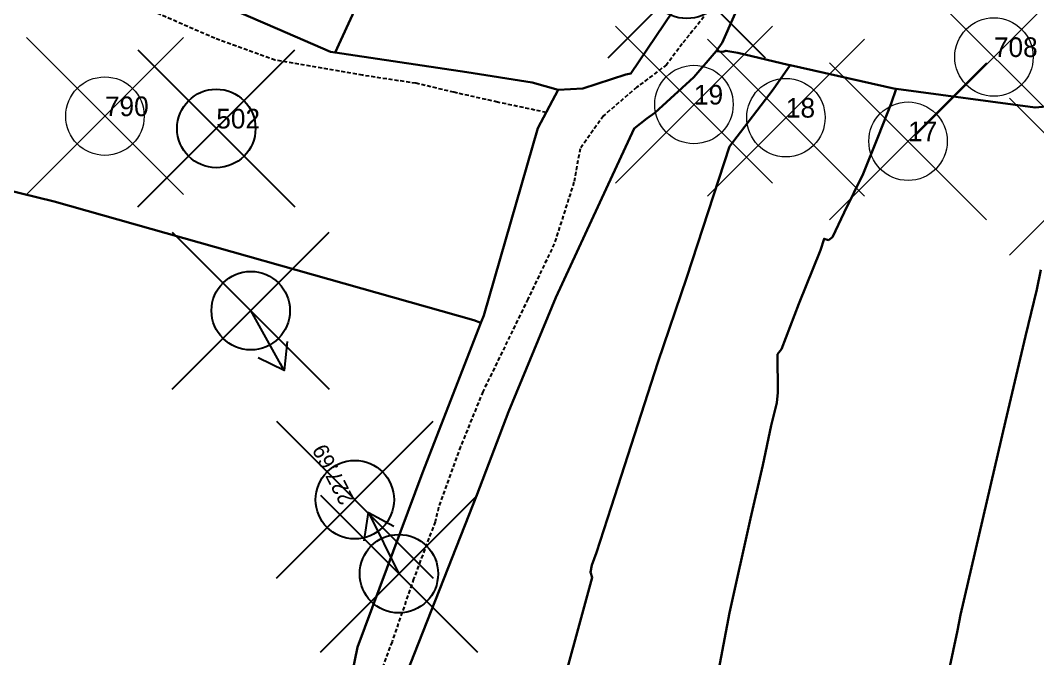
# Model space of a CAD drawing. Header units: millimetres. Extents: x -7 to 1322, y -2814 to 707.
# Drawn here: x 393.9 to 523.6, y 450.7 to 532 of the extents above; entities that cross this region are included whole.
import ezdxf

# ---------------------------------------------------------------- set-up
doc = ezdxf.new("R2010")
doc.units = ezdxf.units.MM
doc.header["$PDMODE"] = 35
doc.header["$PDSIZE"] = 10
doc.linetypes.add('ACAD_ISO02W100', pattern=[15, 12, -3])
doc.linetypes.add('DASHED', pattern=[0.75, 0.5, -0.25])
for name, color, linetype in [('Image', 7, 'Continuous'), ('Line_Road', 250, 'ACAD_ISO02W100'), ('Sym_Tree_1', 2, 'Continuous'), ('Text_Dimension_No', 1, 'Continuous'), ('Text_Survey_No_Old', 5, 'Continuous')]:
    doc.layers.add(name, color=color, linetype=linetype)
for name, color, linetype, lineweight in [('Line_Vahivat', 250, 'ACAD_ISO02W100', 25), ('Plane_Table_Station', 1, 'Continuous', 25), ('Poly_Survey_Bndry', 250, 'Continuous', 30), ('Text_Survey_No', 250, 'Continuous', 0)]:
    doc.layers.add(name, color=color, linetype=linetype, lineweight=lineweight)
doc.layers.add('Text_Chalta_No', color=5, linetype='Continuous', lineweight=0, true_color=0x0000ff)
doc.styles.get("Standard").update_dxf_attribs({"font": 'Sakal Marathi_N_Ship.TTF'})
doc.dimstyles.get("Standard").update_dxf_attribs({"dimtxt": 0.18, "dimasz": 0.18, "dimexe": 0.18, "dimexo": 0.0625, "dimgap": 0.09, "dimtad": 0, "dimtih": 1, "dimtoh": 1, "dimdec": 4, "dimzin": 0, "dimdsep": 46, "dimtxsty": 'Standard', "dimcen": 0.09, "dimadec": 0, "dimazin": 0, "dimtfac": 1, "dimtdec": 4, "dimtofl": 0, "dimtmove": 0, "dimatfit": 3, "dimfxl": 1, "dimtolj": 1, "dimtzin": 0, "dimarcsym": 0})
picture_1 = doc.add_image_def('image1.jpg', size_in_pixel=(14518, 11021))

# ---------------------------------------------------------------- blocks, each defined once
blk = doc.blocks.new('Sym_Plane_Table_Staion')
at = {"layer": 'Plane_Table_Station'}
blk.add_leader([(8.72, -0.04), (0, 0)], dimstyle='Standard', override={"dimasz": 3, "dimgap": 0.09, "dimtad": 0, "dimldrblk": 'Open90'}, dxfattribs=at)

msp = doc.modelspace()

# ---------------------------------------------------------------- linework, layer by layer
at = {"layer": 'Line_Road', "linetype": 'DASHED'}
msp.add_lwpolyline([(481.07, 532.48), (478.31, 529.07), (476.31, 526.38), (472.51, 523.51), (468.26, 519.87), (465.29, 515.68), (464.51, 511.43), (462, 503.58), (458.64, 496.54), (452.89, 484.74), (450.06, 477.76), (447.25, 470.01), (446.81, 468.17), (444.07, 460.9), (441.31, 452.89), (438.07, 444.15)], dxfattribs=at)
at = {"layer": 'Line_Vahivat', "linetype": 'DASHED'}
msp.add_lwpolyline([(460.99, 520.3), (454.76, 521.62), (449.2, 522.88), (444.35, 524.02), (437.56, 525.04), (426.4, 526.96), (418.71, 529.75), (407.3, 534.71), (396.59, 539.75), (391.45, 540.16)], dxfattribs=at)
at = {"layer": 'Plane_Table_Station'}
for p in [(423.3, 495.06), (442.19, 461.55)]:
    msp.add_point(p, dxfattribs=at)
at = {"layer": 'Poly_Survey_Bndry'}
for points in [[(437.71, 617.87), (473.14, 615.16), (468.5, 606.51), (459.76, 584.87), (451.01, 565.23), (443.14, 548.15), (440.77, 543.03), (437.71, 535.92), (434.06, 527.94), (433.49, 528.03), (426.72, 530.97), (411.76, 537.47), (406.87, 539.36), (414.08, 555.49), (420.27, 571.69), (425.29, 584.8), (429.16, 594.6), (434.17, 606.93)], [(462.51, 523.18), (459.19, 524.14), (450.87, 525.42), (435.76, 527.69), (434.06, 527.94), (437.71, 535.92), (440.77, 543.03), (443.14, 548.15), (451.01, 565.23), (459.76, 584.87), (468.5, 606.51), (473.14, 615.16), (513.33, 615.27), (509.55, 603.76), (504.2, 595.31), (496.9, 578.96), (488.06, 560.75), (484.26, 549.95), (479.18, 536.29), (471.74, 525.26), (471.12, 525.15), (465.65, 523.35)]]:
    msp.add_lwpolyline(points, close=True, dxfattribs=at)
for points in [[(434.06, 527.94), (437.71, 535.92), (440.77, 543.03), (443.14, 548.15), (451.01, 565.23), (459.76, 584.87), (468.5, 606.51), (473.14, 615.16)], [(462.51, 523.18), (465.65, 523.35), (471.12, 525.15), (471.74, 525.26), (479.18, 536.29), (484.26, 549.95), (488.06, 560.75), (496.9, 578.96), (504.2, 595.31), (509.55, 603.76), (513.33, 615.27)], [(493.45, 551.88), (492.38, 549.52), (486.53, 536.3), (483.42, 529.16), (482.64, 528.13)], [(527.52, 521.32), (523.29, 520.93), (505.58, 523.3), (505.44, 523.32), (492.07, 526.32), (491.81, 526.38), (485.39, 527.89), (483.89, 528.17), (483.48, 528.05), (482.64, 528.13), (483.42, 529.16), (486.53, 536.3), (492.38, 549.52), (493.45, 551.88), (508.59, 548.68), (540.79, 541.64)], [(389.71, 511.03), (398.22, 508.98), (451.75, 493.84), (452.64, 493.5), (453, 494.43), (459.92, 518.3), (462.51, 523.18), (459.19, 524.14), (450.87, 525.42), (435.76, 527.69), (434.06, 527.94), (433.49, 528.03), (426.72, 530.97), (411.76, 537.47), (406.87, 539.36), (394.33, 543.2), (389.59, 543.44)], [(406.87, 539.36), (411.76, 537.47), (426.72, 530.97), (433.49, 528.03), (434.06, 527.94)], [(435.12, 443.51), (436.91, 452.18), (445.19, 474.39), (452.64, 493.5), (453, 494.43), (459.92, 518.3), (462.51, 523.18), (465.65, 523.35), (471.12, 525.15), (471.74, 525.26), (479.18, 536.29)], [(486.53, 536.3), (483.42, 529.16), (482.64, 528.13), (479.8, 524.81), (474.82, 520.28), (473.81, 519.53), (472.17, 518.26), (468.62, 510.58), (462.18, 496.75), (456.15, 482.17), (452.17, 471.68), (443.1, 448.71)], [(482.64, 528.13), (479.8, 524.81), (474.82, 520.28), (473.81, 519.53), (472.17, 518.26), (468.62, 510.58), (462.18, 496.75), (456.15, 482.17), (452.17, 471.68), (443.1, 448.71), (438.8, 437.83), (439.05, 437.07), (431.75, 403.03), (428.55, 387.17), (428.01, 384.07), (422.9, 340.85), (422.85, 340.49)], [(434.06, 527.94), (435.76, 527.69), (450.87, 525.42), (459.19, 524.14), (462.51, 523.18)], [(443.1, 448.71), (452.17, 471.68), (456.15, 482.17), (462.18, 496.75), (468.62, 510.58), (472.17, 518.26), (473.81, 519.53), (474.82, 520.28), (479.8, 524.81), (482.64, 528.13), (483.48, 528.05), (483.89, 528.17), (485.39, 527.89), (491.81, 526.38), (492.07, 526.32), (489.89, 523.22), (484.75, 516.51), (484.35, 515.97), (478.89, 499.32), (475.2, 488.47), (469.25, 470.03), (467.39, 464.26), (466.78, 462.65), (466.6, 461.77), (466.83, 461.06), (461.9, 443.01)], [(492.07, 526.32), (491.81, 526.38), (485.39, 527.89), (483.89, 528.17), (483.48, 528.05), (482.64, 528.13)], [(492.07, 526.32), (489.89, 523.22), (484.75, 516.51), (484.35, 515.97), (478.89, 499.32), (475.2, 488.47), (469.25, 470.03), (467.39, 464.26), (466.78, 462.65), (466.6, 461.77), (466.83, 461.06), (461.9, 443.01), (460.32, 437.16)], [(482.82, 448.51), (484.33, 456.56), (487.03, 468.59), (488.6, 475.38), (489.65, 480.43), (490.37, 483.33), (490.48, 484.64), (490.47, 489.5), (490.96, 490.17), (493.19, 495.91), (495.95, 502.75), (496.39, 504.23), (496.96, 504.04), (497.47, 504.44), (498.97, 507.55), (501.36, 512.51), (503.3, 517.24), (504.97, 521.44), (505.58, 523.3), (505.44, 523.32), (492.07, 526.32), (489.89, 523.22), (484.75, 516.51), (484.35, 515.97), (478.89, 499.32), (475.2, 488.47), (469.25, 470.03), (467.39, 464.26), (466.78, 462.65), (466.6, 461.77), (466.83, 461.06), (461.9, 443.01)], [(505.58, 523.3), (505.44, 523.32), (492.07, 526.32)], [(452.64, 493.5), (453, 494.43), (459.92, 518.3), (462.51, 523.18)], [(505.58, 523.3), (504.97, 521.44), (503.3, 517.24), (501.36, 512.51), (498.97, 507.55), (497.47, 504.44), (496.96, 504.04), (496.39, 504.23), (495.95, 502.75), (493.19, 495.91), (490.96, 490.17), (490.47, 489.5), (490.48, 484.64), (490.37, 483.33), (489.65, 480.43), (488.6, 475.38), (487.03, 468.59), (484.33, 456.56), (482.82, 448.51)], [(527.52, 521.32), (523.29, 520.93), (505.58, 523.3), (504.97, 521.44), (503.3, 517.24), (501.36, 512.51), (498.97, 507.55), (497.47, 504.44), (496.96, 504.04), (496.39, 504.23), (495.95, 502.75), (493.19, 495.91), (490.96, 490.17), (490.47, 489.5), (490.48, 484.64), (490.37, 483.33), (489.65, 480.43), (488.6, 475.38), (487.03, 468.59), (484.33, 456.56), (482.82, 448.51)], [(529.57, 521.39), (529.39, 521.42), (527.52, 521.32), (523.29, 520.93), (505.58, 523.3)], [(366.5, 520.7), (378.46, 518.35), (386.21, 517.02), (388.94, 516.26), (389.71, 511.03), (398.22, 508.98), (451.75, 493.84), (452.64, 493.5)], [(389.71, 511.03), (398.22, 508.98), (451.75, 493.84), (452.64, 493.5), (445.19, 474.39), (436.91, 452.18), (435.12, 443.51)], [(524.05, 500.26), (523.51, 497.74), (522.07, 491.82), (519.52, 480.98), (513.81, 456.3), (513.41, 454.31), (511.76, 446.55)], [(524.05, 500.26), (523.51, 497.74), (522.07, 491.82), (519.52, 480.98), (513.81, 456.3), (513.41, 454.31), (511.76, 446.55)], [(511.76, 446.55), (513.41, 454.31), (513.81, 456.3), (519.52, 480.98), (522.07, 491.82), (523.51, 497.74), (524.05, 500.26)], [(408.99, 321.03), (416.17, 357.77), (425.82, 407.5), (429.18, 422.45), (435.12, 443.51), (436.91, 452.18), (445.19, 474.39), (452.64, 493.5)]]:
    msp.add_lwpolyline(points, dxfattribs=at)
at = {"layer": 'Sym_Tree_1'}
msp.add_point((478.89, 537.28), dxfattribs=at)
at = {"layer": 'Text_Chalta_No'}
for p in [(479.81, 521.32), (491.53, 519.65), (507.1, 516.64), (530.03, 512.12)]:
    msp.add_point(p, dxfattribs=at)
at = {"layer": 'Text_Dimension_No'}
msp.add_point((436.57, 470.98), dxfattribs=at)
at = {"layer": 'Text_Survey_No'}
for p in [(518.05, 527.37), (404.71, 519.84)]:
    msp.add_point(p, dxfattribs=at)
at = {"layer": 'Text_Survey_No_Old'}
msp.add_point((418.91, 518.27), dxfattribs=at)

# ---------------------------------------------------------------- block references
at = {"layer": 'Plane_Table_Station'}
for p, rotation in [((423.3, 495.06), 299.5774212044656), ((442.19, 461.55), 116.686151608245)]:
    msp.add_blockref('Sym_Plane_Table_Staion', p, dxfattribs=dict(at, rotation=rotation))

# ---------------------------------------------------------------- texts
at = {"layer": 'Text_Chalta_No', "linetype": 'DASHED'}
for s, p in [('19', (479.81, 521.32)), ('18', (491.53, 519.65)), ('17', (507.1, 516.64))]:
    msp.add_text(s, height=2.5, dxfattribs=at).set_placement(p)
at = {"layer": 'Text_Dimension_No'}
msp.add_text('227.69', height=2, rotation=117.0454, dxfattribs=at).set_placement((436.57, 470.98))
at = {"layer": 'Text_Survey_No', "linetype": 'DASHED'}
for s, p in [('708', (518.05, 527.37)), ('790', (404.71, 519.84))]:
    msp.add_text(s, height=2.5, dxfattribs=at).set_placement(p)
at = {"layer": 'Text_Survey_No_Old', "linetype": 'DASHED'}
msp.add_text('502', height=2.5, dxfattribs=at).set_placement((418.91, 518.27))

# ---------------------------------------------------------------- pictures from other files: only their frames are drawn
at = {"layer": 'Image'}
image = msp.add_image(picture_1, insert=(0, 0), size_in_units=(921.89, 699.83), dxfattribs=at)
image.dxf.flags = 7

doc.saveas('drawing.dxf')
